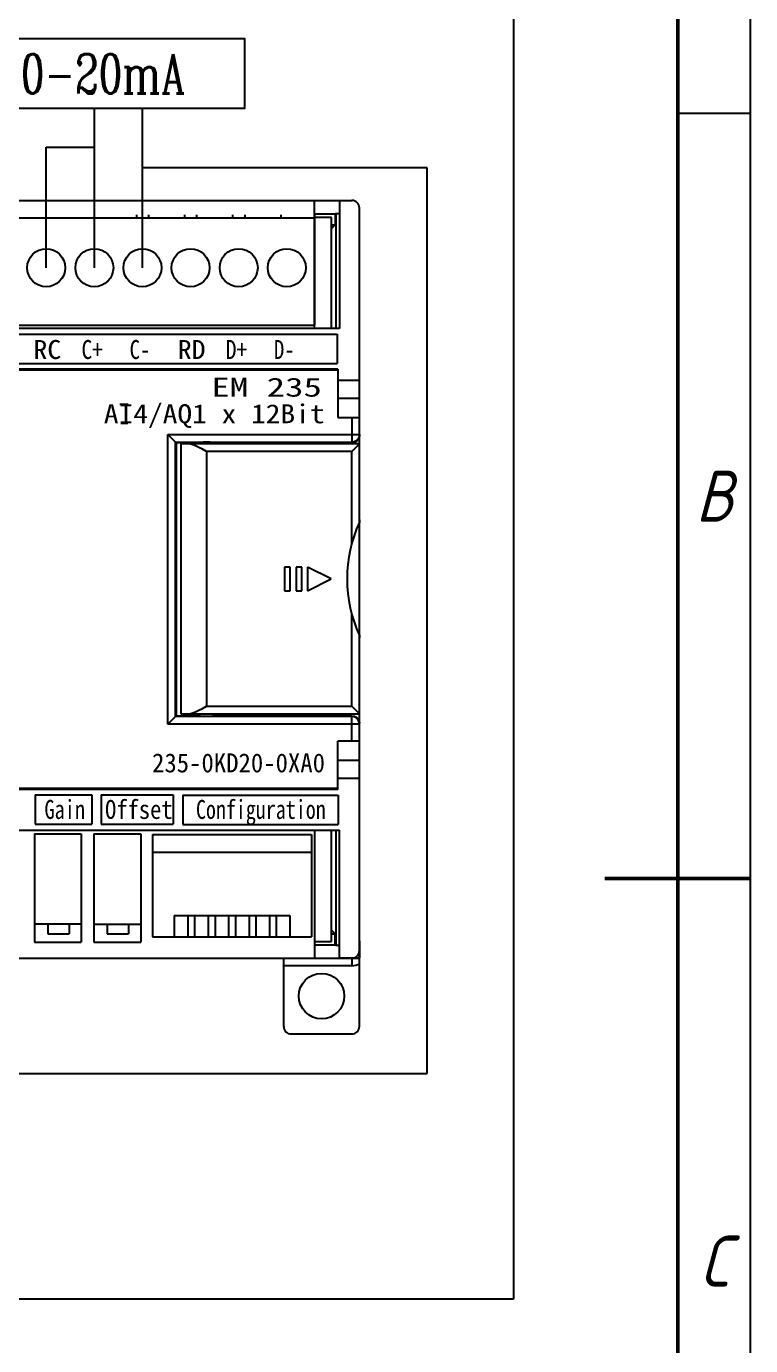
# Model space of a CAD drawing. Header units: millimetres. Extents: x -405 to 937, y 420 to 1151.
# Drawn here: x 764.2 to 813.9, y 829.2 to 919.7 of the extents above; entities that cross this region are included whole.
import ezdxf
from ezdxf.enums import TextEntityAlignment as Align

# ---------------------------------------------------------------- set-up
doc = ezdxf.new("R2010")
doc.units = ezdxf.units.MM
doc.layers.add('dim', color=7, linetype='Continuous')
doc.layers.add('dim @ 1', color=7, linetype='Continuous')
for name, color, linetype, lineweight in [('文字', 254, 'Continuous', 25), ('表格图、流程图中主要表示线', 53, 'Continuous', 50), ('辅助线、网格线、投射线', 215, 'Continuous', 25)]:
    doc.layers.add(name, color=color, linetype=linetype, lineweight=lineweight)
doc.styles.add('GBeitc-35', font='gbeitc.shx', dxfattribs={"height": 3.5, "bigfont": 'gbcbig.shx'})
doc.styles.get("Standard").update_dxf_attribs({"font": 'simfang.ttf', "width": 0.707107, "height": 3.5})
doc.styles.add('字母', font='complex.shx', dxfattribs={"width": 0.7})

# ---------------------------------------------------------------- blocks, each defined once
blk = doc.blocks.new('A4横向')
at = {"layer": '表格图、流程图中主要表示线'}
blk.add_line((297, 105), (287, 105), dxfattribs=at)
blk.add_lwpolyline([(25, 205), (292, 205), (292, 5), (25, 5)], close=True, dxfattribs=at)
at = {"layer": '辅助线、网格线、投射线'}
blk.add_line((297, 157.5), (292, 157.5), dxfattribs=at)
blk.add_lwpolyline([(0, 0), (297, 0), (297, 210), (0, 210)], close=True, dxfattribs=at)
at = {"layer": '文字', "char_height": 3.5, "attachment_point": 5, "style": 'GBeitc-35'}
for s, insert in [('B', (294.5, 131.25)), ('C', (294.5, 78.75))]:
    blk.add_mtext_dynamic_manual_height_columns(s, width=3.5, gutter_width=17.5, heights=[0], dxfattribs=dict(at, insert=insert))
at = {"layer": '文字', "style": 'GBeitc-35'}
blk.add_attdef('产品图号', text='', height=3.5, rotation=180, dxfattribs=at).set_placement((55, 199), align=Align.MIDDLE_CENTER)

msp = doc.modelspace()

# ---------------------------------------------------------------- linework, layer by layer
at = {"layer": 'dim'}
for p, q in [((797.582, 922.142), (797.582, 832.358)), ((768.818, 903.151), (768.818, 914.083)), ((772.12, 903.151), (772.12, 914.083)), ((765.516, 903.151), (765.516, 911.432)), ((765.516, 911.432), (768.818, 911.432)), ((791.652, 910.007), (772.12, 910.007)), ((791.652, 847.864), (791.652, 910.007)), ((745.721, 847.864), (791.652, 847.864)), ((797.582, 832.358), (736.09, 832.358))]:
    msp.add_line(p, q, dxfattribs=at)
at = {"layer": 'dim', "color": 7}
for p, q in [((741.254, 907.767), (786.494, 907.767)), ((783.933, 898.992), (783.933, 907.767)), ((785.649, 907.767), (785.649, 898.992)), ((787.014, 851.087), (787.014, 907.247)), ((743.806, 906.585), (783.925, 906.585)), ((771.708, 906.776), (771.708, 906.585)), ((772.533, 906.776), (772.533, 906.585)), ((775.01, 906.776), (775.01, 906.585)), ((775.835, 906.776), (775.835, 906.585)), ((778.312, 906.776), (778.312, 906.585)), ((779.137, 906.776), (779.137, 906.585)), ((781.614, 906.776), (781.614, 906.585)), ((783.925, 906.776), (783.925, 899.221)), ((783.933, 906.857), (785.365, 906.857)), ((785.101, 906.611), (783.933, 906.611)), ((785.101, 898.992), (785.101, 906.611)), ((785.348, 906.857), (785.348, 906.102)), ((785.365, 906.869), (785.649, 906.869)), ((785.365, 906.857), (785.365, 906.869)), ((785.389, 906.869), (785.389, 898.992)), ((785.101, 906.102), (785.348, 906.102)), ((785.348, 906.102), (785.101, 905.854)), ((743.806, 899.221), (783.925, 899.221)), ((785.649, 898.992), (742.099, 898.992)), ((742.19, 898.6), (785.481, 898.6)), ((785.481, 898.6), (785.481, 896.589)), ((742.19, 896.589), (785.481, 896.589)), ((785.519, 896.191), (742.229, 896.191)), ((785.519, 896.132), (742.229, 896.132)), ((785.194, 896.147), (785.216, 896.149)), ((785.216, 896.145), (785.194, 896.147)), ((785.216, 896.149), (785.28, 896.151)), ((785.28, 896.144), (785.216, 896.145)), ((785.28, 896.151), (785.376, 896.152)), ((785.376, 896.142), (785.28, 896.144)), ((785.519, 896.153), (785.376, 896.152)), ((785.519, 896.142), (785.376, 896.142)), ((785.519, 896.191), (785.519, 896.142)), ((785.519, 896.132), (785.519, 892.882)), ((785.519, 895.434), (787.014, 895.434)), ((770.577, 893.788), (771.146, 893.788)), ((785.519, 894.204), (787.014, 894.204)), ((785.519, 892.882), (787.014, 892.882)), ((786.494, 892.882), (786.493, 891.395)), ((770.627, 892.479), (771.121, 892.479)), ((773.864, 891.699), (787.014, 891.699)), ((773.864, 891.699), (774.436, 891.127)), ((773.864, 871.835), (773.864, 891.699)), ((774.384, 891.179), (786.494, 891.179)), ((774.384, 872.355), (774.384, 891.179)), ((775.801, 891.127), (774.436, 891.127)), ((774.436, 891.127), (774.436, 872.407)), ((787.014, 891.062), (774.761, 891.062)), ((774.761, 891.062), (774.761, 872.537)), ((775.409, 891.046), (775.269, 891.062)), ((775.576, 891), (775.409, 891.046)), ((775.769, 890.924), (775.576, 891)), ((775.99, 890.82), (775.769, 890.924)), ((775.836, 891.161), (775.801, 891.158)), ((775.801, 891.062), (775.801, 891.158)), ((775.938, 891.165), (775.836, 891.161)), ((775.866, 891.062), (775.866, 891.163)), ((776.095, 891.168), (775.938, 891.165)), ((776.296, 891.17), (776.095, 891.168)), ((776.516, 891.17), (776.296, 891.17)), ((776.736, 891.17), (776.516, 891.17)), ((776.937, 891.168), (776.736, 891.17)), ((777.094, 891.165), (776.937, 891.168)), ((777.196, 891.161), (777.094, 891.165)), ((777.166, 891.062), (777.166, 891.163)), ((777.231, 891.158), (777.196, 891.161)), ((777.231, 891.062), (777.231, 891.158)), ((782.724, 891.127), (777.231, 891.127)), ((782.753, 891.161), (782.724, 891.158)), ((782.724, 891.062), (782.724, 891.158)), ((782.838, 891.163), (782.753, 891.161)), ((782.967, 891.165), (782.838, 891.163)), ((783.127, 891.166), (782.967, 891.165)), ((783.295, 891.166), (783.127, 891.166)), ((783.455, 891.165), (783.295, 891.166)), ((783.584, 891.163), (783.455, 891.165)), ((783.669, 891.161), (783.584, 891.163)), ((783.699, 891.158), (783.669, 891.161)), ((783.699, 891.062), (783.699, 891.158)), ((786.494, 891.127), (783.699, 891.127)), ((786.493, 891.395), (786.494, 891.28)), ((786.494, 891.28), (786.493, 891.206)), ((786.493, 891.206), (786.494, 891.127)), ((786.654, 891.205), (786.494, 891.179)), ((786.654, 891.152), (786.494, 891.127)), ((787.014, 891.062), (786.494, 890.542)), ((786.799, 891.279), (786.654, 891.205)), ((786.8, 891.227), (786.654, 891.152)), ((786.914, 891.394), (786.799, 891.279)), ((786.914, 891.341), (786.8, 891.227)), ((786.988, 891.539), (786.914, 891.394)), ((786.988, 891.487), (786.914, 891.341)), ((787.014, 891.699), (786.988, 891.539)), ((787.014, 891.647), (786.988, 891.487)), ((776.243, 890.69), (775.99, 890.82)), ((776.516, 890.542), (776.243, 890.69)), ((786.494, 890.542), (776.516, 890.542)), ((776.516, 890.542), (776.516, 873.057)), ((786.494, 884.253), (786.494, 890.542)), ((787.012, 885.746), (787.009, 885.691)), ((787.013, 885.801), (787.012, 885.746)), ((787.014, 885.854), (787.013, 885.801)), ((782.269, 882.612), (781.879, 882.612)), ((781.879, 882.612), (781.879, 880.987)), ((782.269, 880.987), (782.269, 882.612)), ((783.049, 882.612), (782.659, 882.612)), ((782.659, 882.612), (782.659, 880.987)), ((783.049, 880.987), (783.049, 882.612)), ((785.064, 881.8), (783.439, 882.612)), ((783.439, 882.612), (783.439, 880.987)), ((781.879, 880.987), (782.269, 880.987)), ((782.659, 880.987), (783.049, 880.987)), ((783.439, 880.987), (785.064, 881.8)), ((786.494, 873.057), (786.494, 879.346)), ((787.009, 877.908), (787.012, 877.853)), ((787.012, 877.853), (787.013, 877.798)), ((787.013, 877.798), (787.014, 877.745)), ((775.99, 872.779), (776.243, 872.909)), ((776.243, 872.909), (776.516, 873.057)), ((776.516, 873.057), (786.494, 873.057)), ((786.494, 873.057), (787.014, 872.537)), ((773.864, 871.835), (774.436, 872.407)), ((786.494, 872.355), (774.384, 872.355)), ((774.436, 872.407), (775.801, 872.407)), ((774.761, 872.537), (787.014, 872.537)), ((775.269, 872.537), (775.409, 872.553)), ((775.409, 872.553), (775.576, 872.599)), ((775.576, 872.599), (775.769, 872.675)), ((775.769, 872.675), (775.99, 872.779)), ((775.801, 872.376), (775.801, 872.537)), ((775.836, 872.373), (775.801, 872.376)), ((775.938, 872.369), (775.836, 872.373)), ((775.866, 872.371), (775.866, 872.537)), ((776.095, 872.366), (775.938, 872.369)), ((776.296, 872.364), (776.095, 872.366)), ((776.516, 872.364), (776.296, 872.364)), ((776.736, 872.364), (776.516, 872.364)), ((776.937, 872.366), (776.736, 872.364)), ((777.094, 872.369), (776.937, 872.366)), ((777.196, 872.373), (777.094, 872.369)), ((777.166, 872.371), (777.166, 872.537)), ((777.231, 872.376), (777.196, 872.373)), ((777.231, 872.376), (777.231, 872.537)), ((777.231, 872.407), (782.724, 872.407)), ((782.724, 872.376), (782.724, 872.537)), ((782.753, 872.373), (782.724, 872.376)), ((782.838, 872.371), (782.753, 872.373)), ((782.967, 872.369), (782.838, 872.371)), ((783.127, 872.368), (782.967, 872.369)), ((783.295, 872.368), (783.127, 872.368)), ((783.455, 872.369), (783.295, 872.368)), ((783.584, 872.371), (783.455, 872.369)), ((783.669, 872.373), (783.584, 872.371)), ((783.699, 872.376), (783.669, 872.373)), ((783.699, 872.376), (783.699, 872.537)), ((783.699, 872.407), (786.494, 872.407)), ((786.494, 872.407), (786.654, 872.382)), ((786.494, 870.652), (786.494, 872.407)), ((786.652, 872.33), (786.494, 872.355)), ((786.797, 872.257), (786.652, 872.33)), ((786.654, 872.382), (786.8, 872.307)), ((786.913, 872.142), (786.797, 872.257)), ((786.8, 872.307), (786.914, 872.193)), ((786.988, 871.996), (786.913, 872.142)), ((786.914, 872.193), (786.988, 872.047)), ((786.988, 872.047), (787.014, 871.887)), ((787.014, 871.835), (786.988, 871.996)), ((787.014, 871.835), (773.864, 871.835)), ((787.014, 870.652), (785.519, 870.652)), ((785.519, 867.402), (785.519, 870.652)), ((787.014, 869.33), (785.519, 869.33)), ((785.519, 867.402), (742.229, 867.402)), ((785.194, 867.387), (785.216, 867.389)), ((785.216, 867.385), (785.194, 867.387)), ((785.216, 867.389), (785.28, 867.39)), ((785.28, 867.383), (785.216, 867.385)), ((785.28, 867.39), (785.376, 867.392)), ((785.376, 867.382), (785.28, 867.383)), ((785.519, 867.392), (785.376, 867.392)), ((785.519, 867.381), (785.376, 867.382)), ((787.014, 868.1), (785.519, 868.1)), ((785.519, 867.343), (785.519, 867.392)), ((785.519, 867.343), (742.229, 867.343)), ((764.747, 866.974), (768.643, 866.974)), ((764.747, 866.974), (764.747, 864.959)), ((768.643, 866.974), (768.643, 864.959)), ((769.293, 866.974), (774.236, 866.974)), ((769.293, 866.974), (769.293, 864.959)), ((774.236, 866.974), (774.236, 864.959)), ((774.882, 866.948), (785.543, 866.948)), ((774.882, 866.948), (774.882, 864.933)), ((785.543, 866.948), (785.543, 864.933)), ((764.747, 864.959), (768.643, 864.959)), ((769.293, 864.959), (774.236, 864.959)), ((774.882, 864.933), (785.543, 864.933)), ((742.099, 864.542), (785.649, 864.542)), ((764.704, 864.312), (767.924, 864.312)), ((764.704, 864.312), (764.704, 856.875)), ((767.924, 864.312), (767.924, 856.875)), ((768.789, 864.301), (772.008, 864.301)), ((768.789, 864.301), (768.789, 856.865)), ((772.008, 864.301), (772.008, 856.865)), ((772.81, 864.256), (783.73, 864.256)), ((772.81, 864.256), (772.81, 857.236)), ((783.73, 864.256), (783.73, 857.236)), ((783.933, 864.542), (783.933, 864.313)), ((783.941, 856.949), (783.941, 864.313)), ((785.101, 856.923), (785.101, 864.542)), ((785.389, 864.542), (785.389, 856.665)), ((785.649, 855.767), (785.649, 864.542)), ((772.81, 863.049), (783.73, 863.049)), ((774.297, 858.691), (774.297, 857.236)), ((774.308, 858.691), (782.243, 858.691)), ((775.232, 858.7), (775.232, 857.236)), ((775.699, 858.691), (775.699, 857.236)), ((776.634, 858.7), (776.634, 857.236)), ((777.102, 858.691), (777.102, 857.236)), ((778.036, 858.7), (778.036, 857.236)), ((778.504, 858.691), (778.504, 857.236)), ((779.439, 858.7), (779.439, 857.236)), ((779.906, 858.691), (779.906, 857.236)), ((780.841, 858.7), (780.841, 857.236)), ((781.308, 858.691), (781.308, 857.236)), ((782.243, 858.691), (782.243, 857.236)), ((764.704, 858.121), (767.924, 858.121)), ((765.62, 858.121), (765.62, 857.443)), ((765.62, 857.443), (767.084, 857.443)), ((767.084, 858.121), (767.084, 857.443)), ((768.789, 858.11), (772.008, 858.11)), ((769.704, 858.11), (769.704, 857.432)), ((769.704, 857.432), (771.169, 857.432)), ((771.169, 858.11), (771.169, 857.432)), ((785.348, 857.432), (785.101, 857.68)), ((785.101, 857.432), (785.348, 857.432)), ((785.348, 856.677), (785.348, 857.432)), ((764.704, 856.875), (767.924, 856.875)), ((768.789, 856.865), (772.008, 856.865)), ((772.81, 857.236), (783.73, 857.236)), ((783.933, 856.949), (783.933, 855.767)), ((783.933, 856.923), (785.101, 856.923)), ((783.933, 856.677), (785.365, 856.677)), ((785.365, 856.677), (785.365, 856.665)), ((785.365, 856.665), (785.649, 856.665)), ((786.991, 856.773), (786.991, 855.798)), ((787.008, 856.959), (787.008, 855.785)), ((741.254, 855.767), (785.649, 855.767)), ((781.814, 851.087), (781.814, 855.767)), ((785.617, 855.798), (786.991, 855.798)), ((785.637, 855.771), (787.008, 855.771)), ((786.494, 855.767), (786.494, 855.247)), ((786.494, 855.247), (781.814, 855.247)), ((782.334, 850.567), (786.494, 850.567))]:
    msp.add_line(p, q, dxfattribs=at)
at = {"layer": 'dim'}
msp.add_lwpolyline([(760.943, 918.888), (779.122, 918.888), (779.122, 914.083), (760.943, 914.083)], close=True, dxfattribs=at)
at = {"layer": 'dim', "color": 7}
for centre, radius in [((765.516, 903.151), 1.304), ((768.818, 903.151), 1.304), ((772.12, 903.151), 1.304), ((775.422, 903.151), 1.304), ((778.724, 903.151), 1.304), ((782.026, 903.151), 1.304), ((784.414, 853.167), 1.56)]:
    msp.add_circle(centre, radius, dxfattribs=at)
for centre, radius, start, end in [((786.494, 907.247), 0.52, 0, 90), ((783.211, 890.735), 0.587, 133.16939, 146.14497), ((783.211, 890.735), 0.587, 33.85503, 46.83061), ((795.591, 881.8), 9.423, 155.60974, 204.39026), ((783.211, 872.864), 0.587, 213.85503, 237.85856), ((783.211, 872.864), 0.587, 302.14144, 326.14497), ((786.494, 856.287), 0.52, 270, 0), ((786.494, 856.287), 1.04, 270, 300), ((782.334, 851.087), 0.52, 180, 270), ((786.494, 851.087), 0.52, 270, 0)]:
    msp.add_arc(centre, radius, start, end, dxfattribs=at)

# ---------------------------------------------------------------- block references
at = {"layer": 'dim'}
msp.add_blockref('A4横向', (516.861, 756.226), dxfattribs=at)

# ---------------------------------------------------------------- texts
at = {"layer": 'dim', "color": 7, "linetype": 'ByBlock'}
for s, height, width, p, p2 in [('RC', 1.301, 1.004028, (764.635, 896.89), (766.546, 896.89)), ('C+', 1.301, 0.769043, (767.937, 896.89), (769.401, 896.89)), ('C-', 1.301, 0.747681, (771.239, 896.89), (772.662, 896.89)), ('RD', 1.301, 1.004028, (774.541, 896.89), (776.452, 896.89)), ('D+', 1.301, 0.769043, (777.843, 896.89), (779.307, 896.89)), ('D-', 1.301, 0.747681, (781.145, 896.89), (782.568, 896.89)), ('EM 235', 1.301, 1.32921, (776.849, 894.303), (784.439, 894.303)), ('AI4/AQ1 x 12Bit', 1.30104, 1.061469, (769.47, 892.48), (784.622, 892.48)), ('235-0KD20-0XA0', 1.30104, 0.891113, (772.778, 868.52), (784.65, 868.52)), ('Gain', 1.301, 0.731659, (765.394, 865.326), (768.179, 865.326)), ('Offset', 1.301, 0.811768, (769.553, 865.326), (774.188, 865.326)), ('Configuration', 1.30104, 0.719745, (775.794, 865.326), (784.698, 865.326))]:
    msp.add_text(s, height=height, dxfattribs=dict(at, width=width)).set_placement(p, p2, align=Align.FIT)
at = {"layer": 'dim @ 1', "insert": (763.771, 917.82), "char_height": 2.7, "attachment_point": 1, "style": '字母'}
msp.add_mtext_dynamic_manual_height_columns('0-20mA', width=6.43575, gutter_width=17.5, heights=[0], dxfattribs=at)

doc.saveas('drawing.dxf')
